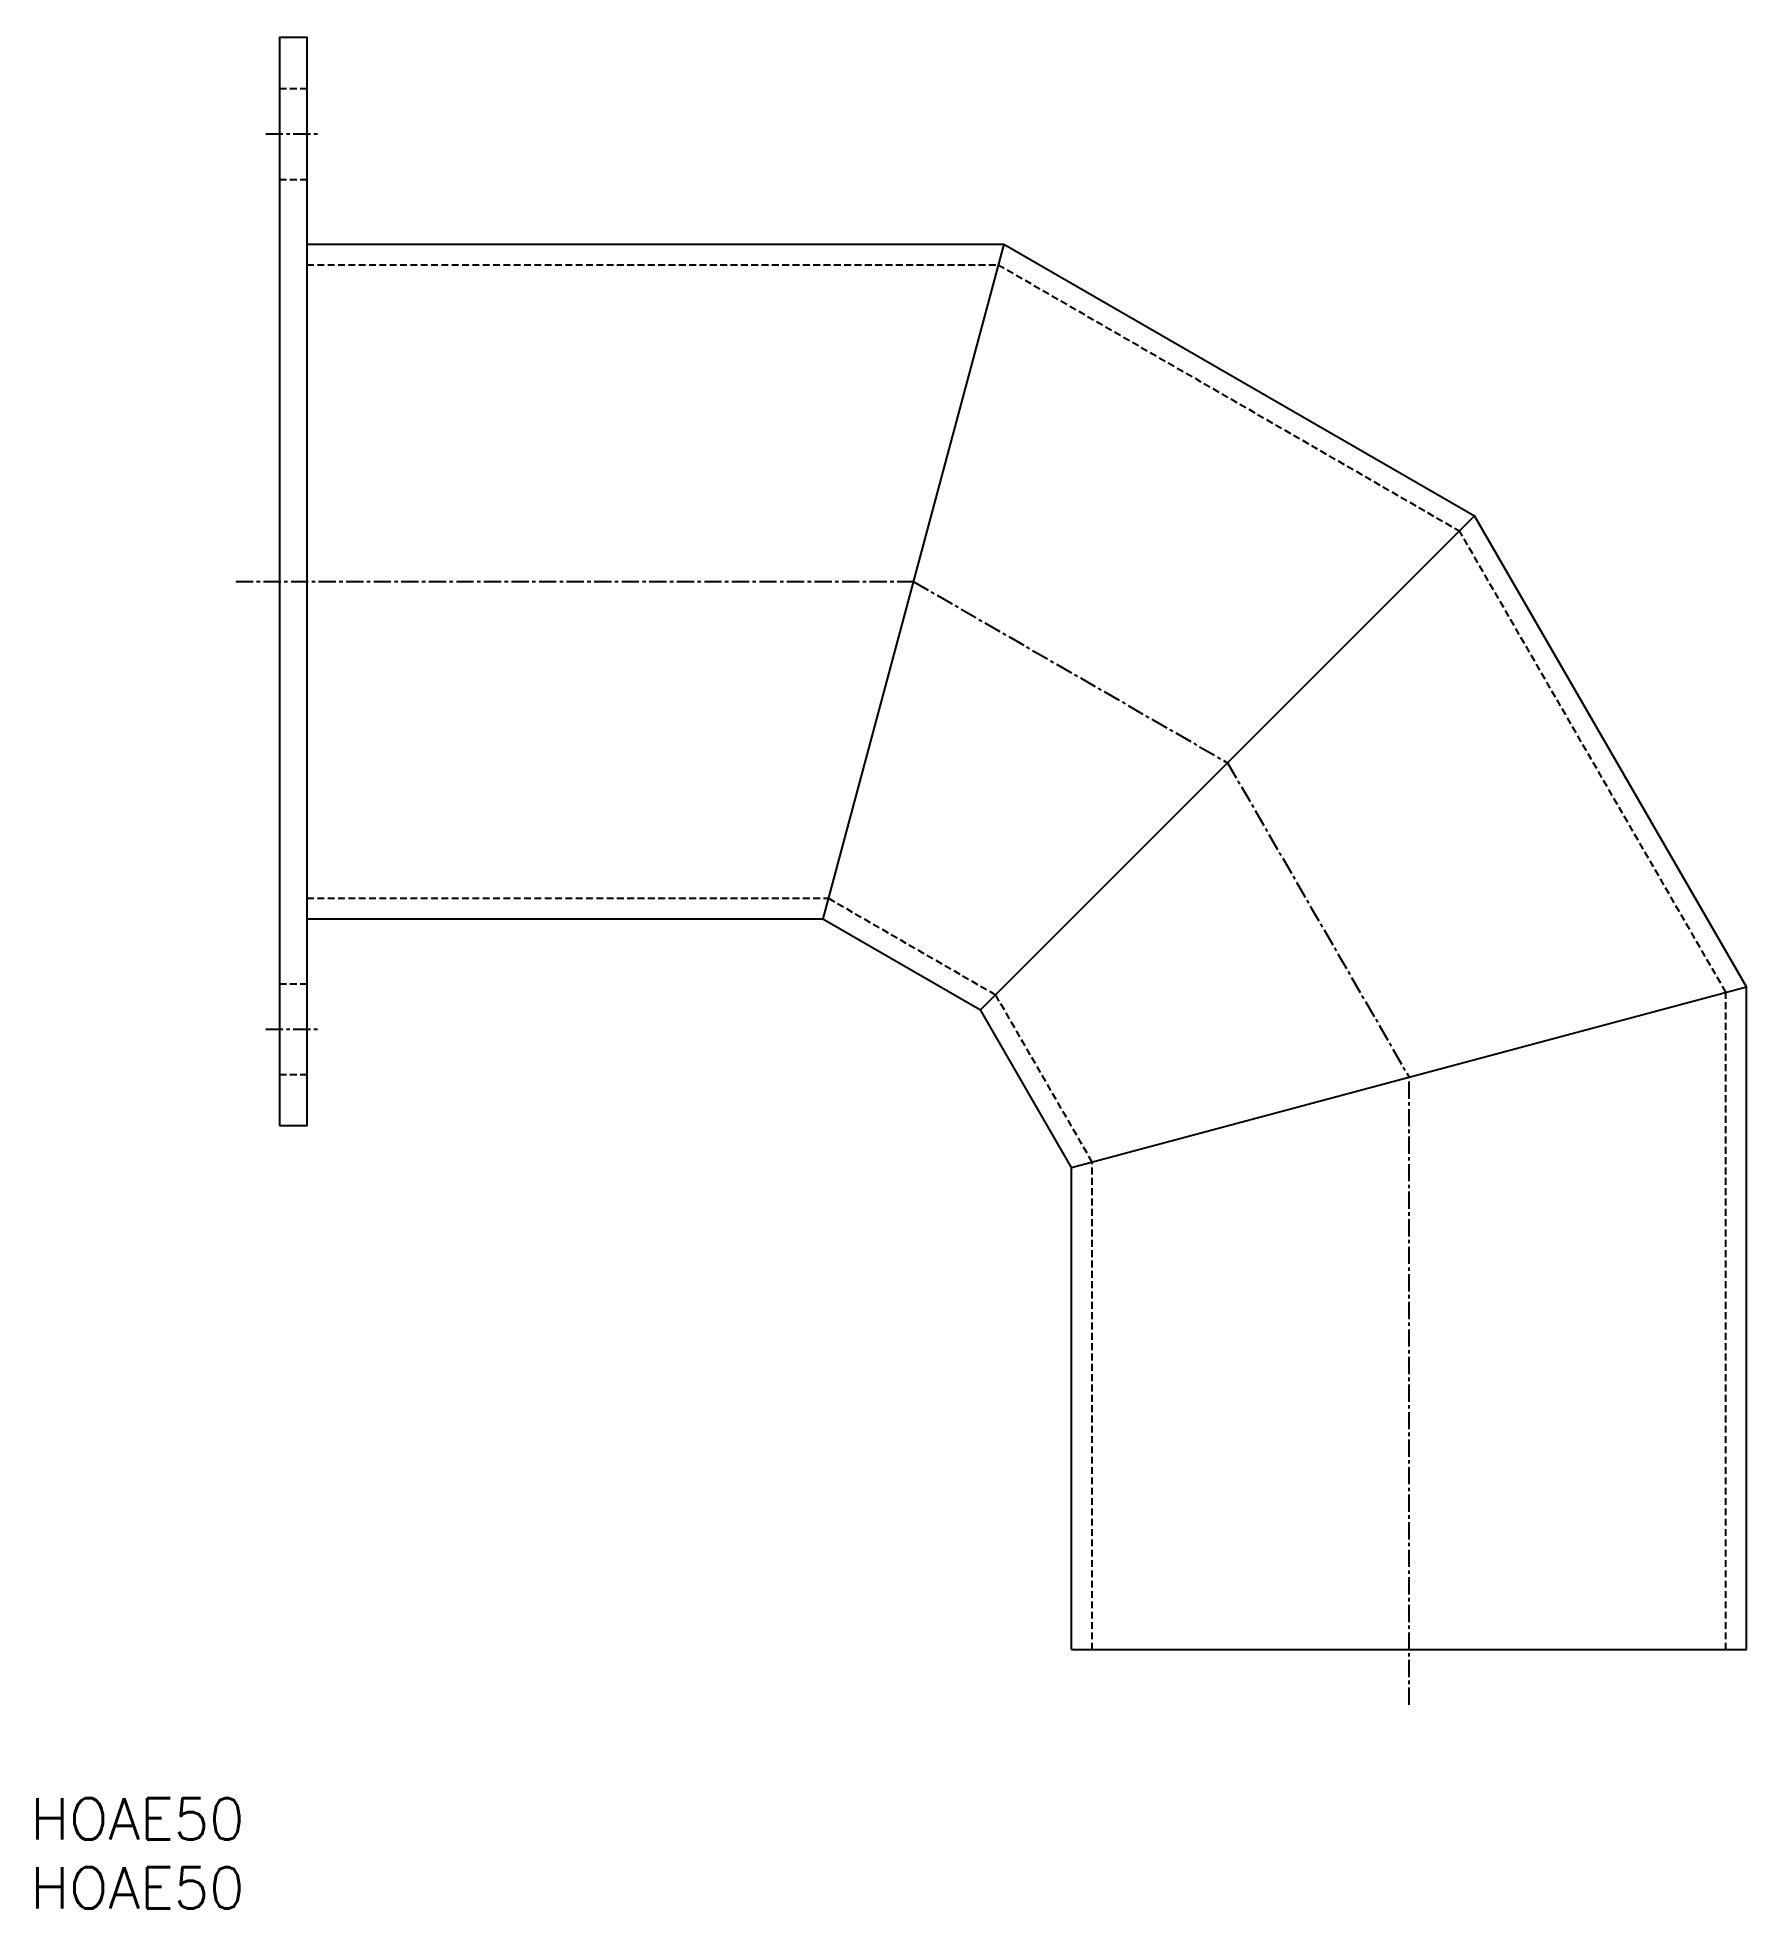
# Model space of a CAD drawing. Extents: x 87 to 211, y 43 to 179.
import ezdxf
from ezdxf.enums import TextEntityAlignment as Align

# ---------------------------------------------------------------- set-up
doc = ezdxf.new("R2010")
doc.units = 0
doc.linetypes.add('CENTER', pattern=[2, 1.25, -0.25, 0.25, -0.25])
doc.linetypes.add('DASHED', pattern=[0.75, 0.5, -0.25])
doc.layers.get('0').update_dxf_attribs({"linetype": 'CONTINUOUS'})
doc.layers.add('CENTER', color=1, linetype='CENTER')
doc.styles.get("Standard").update_dxf_attribs({"font": 'txt.shx', "bigfont": 'extfont.shx'})

msp = doc.modelspace()

# ---------------------------------------------------------------- linework, layer by layer
at = {"color": 3, "linetype": 'DASHED'}
for p, q in [((104.61, 174.88), (106.61, 174.88)), ((104.61, 168.28), (106.61, 168.28)), ((106.61, 162.08), (156.78, 162.08)), ((156.78, 162.08), (190.27, 142.75)), ((209.61, 109.26), (190.27, 142.75)), ((106.61, 116.08), (144.46, 116.08)), ((144.46, 116.08), (156.6, 109.07)), ((104.61, 109.88), (106.61, 109.88)), ((163.61, 96.93), (156.6, 109.07)), ((209.61, 61.53), (209.61, 109.26)), ((104.61, 103.28), (106.61, 103.28)), ((163.61, 61.53), (163.61, 96.93))]:
    msp.add_line(p, q, dxfattribs=at)
at = {"color": 7, "linetype": 'CONTINUOUS'}
for p, q in [((106.61, 163.58), (157.19, 163.58)), ((157.19, 163.58), (144.06, 114.58)), ((157.19, 163.58), (191.37, 143.85)), ((191.37, 143.85), (155.5, 107.98)), ((211.11, 109.66), (191.37, 143.85)), ((106.61, 114.58), (144.06, 114.58)), ((144.06, 114.58), (155.5, 107.98)), ((162.11, 96.53), (211.11, 109.66)), ((211.11, 61.53), (211.11, 109.66)), ((162.11, 96.53), (155.5, 107.98)), ((162.11, 61.53), (162.11, 96.53)), ((162.11, 61.53), (211.11, 61.53))]:
    msp.add_line(p, q, dxfattribs=at)
msp.add_lwpolyline([(104.61, 99.58), (106.61, 99.58), (106.61, 178.58), (104.61, 178.58)], close=True, dxfattribs=at)
at = {"layer": 'CENTER', "color": 1, "linetype": 'CENTER'}
for p, q in [((103.61, 171.58), (107.61, 171.58)), ((101.45, 139.08), (150.62, 139.08)), ((150.62, 139.08), (173.44, 125.91)), ((173.44, 125.91), (186.61, 103.1)), ((103.61, 106.58), (107.61, 106.58)), ((186.61, 57.53), (186.61, 103.1)), ((186.61, 59.53), (186.61, 103.1))]:
    msp.add_line(p, q, dxfattribs=at)

# ---------------------------------------------------------------- texts
at = {"color": 7, "linetype": 'CONTINUOUS'}
for p in [(86.52, 49.23), (86.52, 44.23)]:
    msp.add_text('HOAE50', height=3, dxfattribs=at).set_placement(p, align=Align.MIDDLE_LEFT)

doc.saveas('drawing.dxf')
